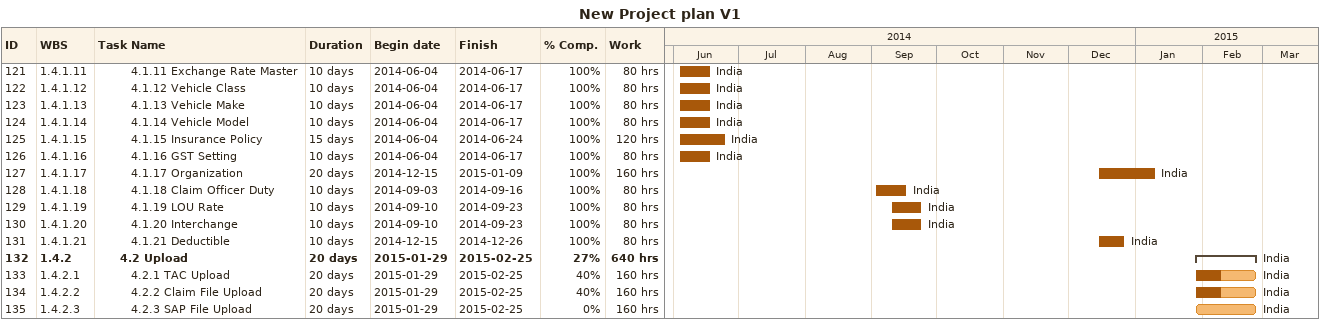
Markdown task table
New Project plan V1

| ID | WBS | Task | Duration | Start | Finish | Resources | % complete | Work (h) |
|---|---|---|---|---|---|---|---|---|
| 121 | 1.4.1.11 | 4.1.11 Exchange Rate Master | 10d | 2014-06-04 | 2014-06-17 | India | 100 | 80 |
| 122 | 1.4.1.12 | 4.1.12 Vehicle Class | 10d | 2014-06-04 | 2014-06-17 | India | 100 | 80 |
| 123 | 1.4.1.13 | 4.1.13 Vehicle Make | 10d | 2014-06-04 | 2014-06-17 | India | 100 | 80 |
| 124 | 1.4.1.14 | 4.1.14 Vehicle Model | 10d | 2014-06-04 | 2014-06-17 | India | 100 | 80 |
| 125 | 1.4.1.15 | 4.1.15 Insurance Policy | 15d | 2014-06-04 | 2014-06-24 | India | 100 | 120 |
| 126 | 1.4.1.16 | 4.1.16 GST Setting | 10d | 2014-06-04 | 2014-06-17 | India | 100 | 80 |
| 127 | 1.4.1.17 | 4.1.17 Organization | 20d | 2014-12-15 | 2015-01-09 | India | 100 | 160 |
| 128 | 1.4.1.18 | 4.1.18 Claim Officer Duty | 10d | 2014-09-03 | 2014-09-16 | India | 100 | 80 |
| 129 | 1.4.1.19 | 4.1.19 LOU Rate | 10d | 2014-09-10 | 2014-09-23 | India | 100 | 80 |
| 130 | 1.4.1.20 | 4.1.20 Interchange | 10d | 2014-09-10 | 2014-09-23 | India | 100 | 80 |
| 131 | 1.4.1.21 | 4.1.21 Deductible | 10d | 2014-12-15 | 2014-12-26 | India | 100 | 80 |
| 132 | 1.4.2 | **4.2 Upload** | 20d | 2015-01-29 | 2015-02-25 | India | 27 | 640 |
| 133 | 1.4.2.1 | 4.2.1 TAC Upload | 20d | 2015-01-29 | 2015-02-25 | India | 40 | 160 |
| 134 | 1.4.2.2 | 4.2.2 Claim File Upload | 20d | 2015-01-29 | 2015-02-25 | India | 40 | 160 |
| 135 | 1.4.2.3 | 4.2.3 SAP File Upload | 20d | 2015-01-29 | 2015-02-25 | India | 0 | 160 |
